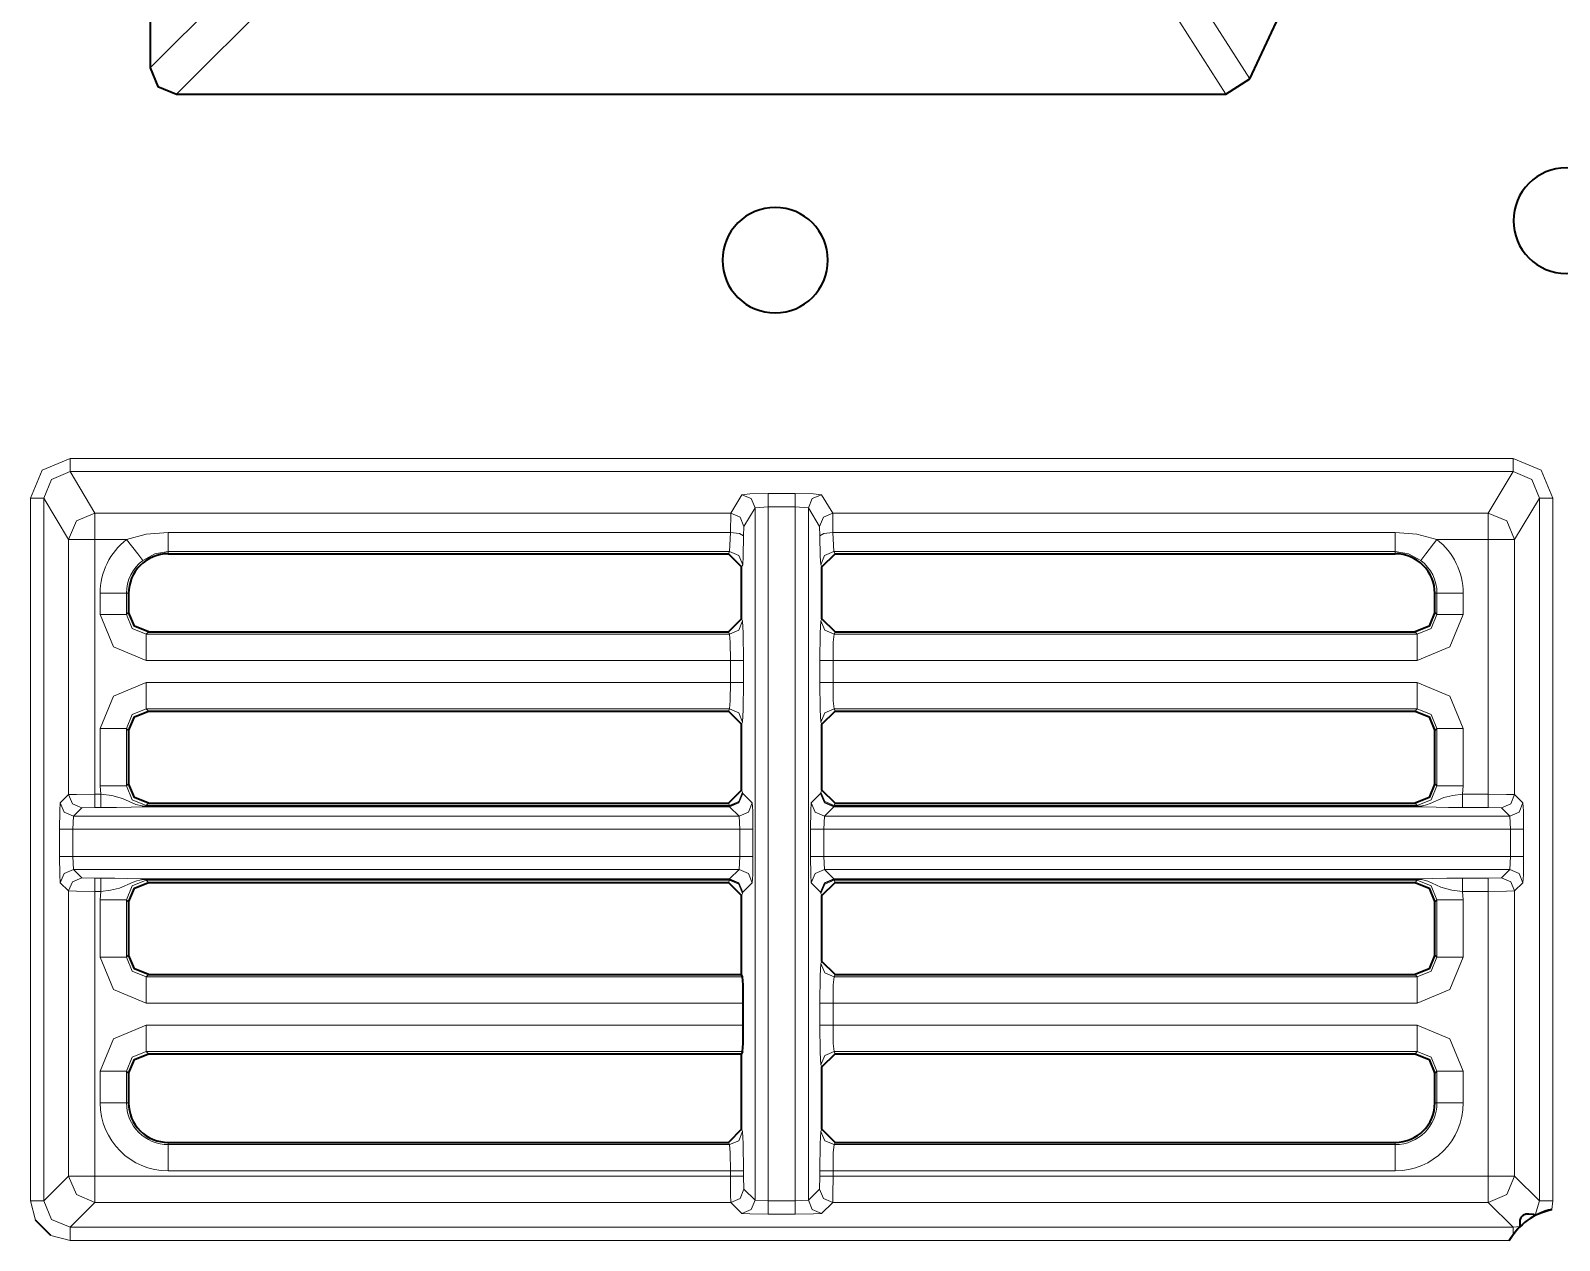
# Model space of a CAD drawing. Header units: millimetres. Extents: x 0 to 2941, y -405 to 1422.
# Drawn here: x 563.3 to 621.3, y 520.5 to 566.4 of the extents above; entities that cross this region are included whole.
import ezdxf

# ---------------------------------------------------------------- set-up
doc = ezdxf.new("R2010")
doc.units = ezdxf.units.MM
doc.layers.add('FINE', color=9, linetype='Continuous')
doc.layers.add('OUTLINE', color=7, linetype='Continuous')

msp = doc.modelspace()

# ---------------------------------------------------------------- linework, layer by layer
at = {"layer": 'FINE', "lineweight": 9}
for p, q in [((590.092, 587.214), (567.866, 564.988)), ((609.565, 564.566), (595.405, 586.792)), ((568.864, 563.99), (591.09, 586.216)), ((594.5, 586.216), (608.66, 563.99)), ((619.555, 550.168), (564.829, 550.168)), ((565.773, 548.094), (564.829, 549.668)), ((563.33, 548.668), (563.33, 522.003)), ((563.83, 548.668), (564.773, 547.094)), ((590.304, 548.794), (589.884, 548.094)), ((592.33, 548.837), (591.304, 548.837)), ((593.749, 548.094), (593.329, 548.794)), ((619.61, 547.094), (620.554, 548.668)), ((620.554, 548.668), (620.554, 522.003)), ((621.054, 522.003), (621.054, 548.668)), ((589.884, 548.094), (565.773, 548.094)), ((589.884, 548.094), (589.872, 547.366)), ((590.384, 547.594), (590.804, 548.295)), ((590.804, 548.295), (591.304, 548.337)), ((590.804, 522.027), (590.804, 548.295)), ((591.304, 548.337), (592.33, 548.337)), ((592.33, 522.001), (592.33, 548.337)), ((592.33, 548.337), (592.829, 548.295)), ((592.829, 548.295), (593.25, 547.594)), ((592.829, 548.295), (592.829, 522.027)), ((618.611, 548.094), (593.749, 548.094)), ((593.761, 547.366), (593.749, 548.094)), ((589.872, 547.366), (589.836, 546.638)), ((590.372, 547.23), (590.384, 547.594)), ((593.25, 547.594), (593.262, 547.23)), ((593.797, 546.638), (593.761, 547.366)), ((615.085, 547.366), (593.761, 547.366)), ((564.773, 547.094), (564.773, 537.415)), ((565.773, 547.094), (566.971, 547.094)), ((565.773, 537.428), (565.773, 547.094)), ((619.61, 537.415), (619.61, 547.094)), ((568.549, 546.638), (589.836, 546.638)), ((568.549, 546.553), (568.549, 546.638)), ((589.836, 546.638), (589.793, 546.553)), ((593.797, 546.638), (615.085, 546.638)), ((593.84, 546.553), (593.797, 546.638)), ((615.085, 546.638), (615.085, 546.553)), ((590.293, 546.053), (590.336, 546.139)), ((593.297, 546.139), (593.34, 546.053)), ((565.969, 545.053), (565.969, 544.255)), ((566.967, 545.053), (567.049, 545.053)), ((566.967, 544.255), (566.967, 545.053)), ((617.664, 544.255), (617.664, 545.053)), ((567.049, 544.336), (566.967, 544.255)), ((590.334, 544.005), (590.293, 544.087)), ((593.34, 544.087), (593.299, 544.005)), ((589.793, 543.587), (589.834, 543.506)), ((593.799, 543.506), (593.84, 543.587)), ((615.917, 543.506), (593.799, 543.506)), ((615.836, 543.587), (615.917, 543.506)), ((567.716, 542.507), (589.871, 542.507)), ((589.871, 542.507), (589.871, 541.668)), ((590.371, 541.668), (590.371, 542.507)), ((593.262, 542.507), (593.262, 541.668)), ((593.762, 542.507), (615.917, 542.507)), ((593.762, 541.668), (593.762, 542.507)), ((615.917, 541.668), (593.762, 541.668)), ((567.716, 540.669), (589.834, 540.669)), ((567.798, 540.588), (567.716, 540.669)), ((589.834, 540.669), (589.793, 540.588)), ((593.84, 540.588), (593.799, 540.669)), ((590.293, 540.087), (590.334, 540.169)), ((593.299, 540.169), (593.34, 540.087)), ((616.585, 539.838), (616.666, 539.92)), ((616.666, 539.92), (616.666, 537.755)), ((617.664, 537.755), (617.664, 539.92)), ((567.049, 537.836), (566.967, 537.755)), ((590.334, 537.505), (590.293, 537.588)), ((593.299, 537.505), (593.291, 537.457)), ((593.34, 537.588), (593.299, 537.505)), ((616.666, 537.755), (616.585, 537.836)), ((617.634, 537.428), (617.664, 537.755)), ((564.773, 537.415), (564.458, 537.1)), ((564.958, 536.6), (565.273, 536.915)), ((565.273, 536.915), (565.773, 536.928)), ((565.999, 537.428), (565.773, 537.428)), ((565.773, 536.928), (565.999, 536.928)), ((567.716, 537.006), (567.798, 537.087)), ((589.834, 537.006), (567.716, 537.006)), ((589.842, 536.974), (567.716, 536.974)), ((567.716, 536.957), (589.842, 536.957)), ((589.793, 537.087), (589.834, 537.006)), ((589.834, 537.006), (589.842, 536.974)), ((589.842, 536.957), (590.199, 536.6)), ((593.291, 537.457), (592.934, 537.1)), ((593.434, 536.6), (593.791, 536.957)), ((593.791, 536.974), (593.799, 537.006)), ((615.917, 536.974), (593.791, 536.974)), ((593.791, 536.957), (615.917, 536.957)), ((615.836, 537.087), (615.917, 537.006)), ((618.611, 537.428), (617.634, 537.428)), ((617.634, 536.928), (618.611, 536.928)), ((618.611, 536.928), (619.11, 536.915)), ((619.11, 536.915), (619.426, 536.6)), ((619.925, 537.1), (619.61, 537.415)), ((564.932, 536.1), (564.958, 536.6)), ((564.958, 536.6), (590.199, 536.6)), ((590.199, 536.6), (590.225, 536.1)), ((593.434, 536.6), (619.426, 536.6)), ((619.426, 536.6), (619.451, 536.1)), ((564.433, 536.1), (564.433, 535.074)), ((590.225, 536.1), (564.932, 536.1)), ((564.932, 535.074), (564.932, 536.1)), ((590.225, 536.1), (590.225, 535.074)), ((592.909, 536.1), (592.909, 535.074)), ((619.451, 536.1), (593.408, 536.1)), ((619.451, 536.1), (619.451, 535.074)), ((619.951, 535.074), (619.951, 536.1)), ((564.932, 535.074), (590.225, 535.074)), ((564.958, 534.575), (564.932, 535.074)), ((590.225, 535.074), (590.199, 534.575)), ((593.408, 535.074), (619.451, 535.074)), ((593.434, 534.575), (593.408, 535.074)), ((619.451, 535.074), (619.426, 534.575)), ((564.458, 534.075), (564.773, 533.76)), ((590.199, 534.575), (564.958, 534.575)), ((565.273, 534.259), (564.958, 534.575)), ((565.773, 534.247), (565.273, 534.259)), ((565.999, 534.247), (565.773, 534.247)), ((589.842, 534.218), (567.716, 534.218)), ((567.716, 534.201), (589.842, 534.201)), ((567.798, 534.087), (567.716, 534.169)), ((567.716, 534.169), (589.834, 534.169)), ((589.834, 534.169), (589.793, 534.087)), ((589.842, 534.201), (589.834, 534.169)), ((590.199, 534.575), (589.842, 534.218)), ((592.934, 534.075), (593.291, 533.718)), ((619.426, 534.575), (593.434, 534.575)), ((593.791, 534.218), (593.434, 534.575)), ((615.917, 534.218), (593.791, 534.218)), ((593.791, 534.201), (615.917, 534.201)), ((593.799, 534.169), (593.791, 534.201)), ((593.799, 534.169), (615.917, 534.169)), ((593.84, 534.087), (593.799, 534.169)), ((615.917, 534.169), (615.836, 534.087)), ((618.611, 534.247), (617.634, 534.247)), ((619.11, 534.259), (618.611, 534.247)), ((619.426, 534.575), (619.11, 534.259)), ((619.61, 533.76), (619.925, 534.075)), ((564.773, 533.76), (564.773, 522.947)), ((565.969, 533.42), (565.969, 531.255)), ((590.293, 533.587), (590.334, 533.669)), ((590.334, 533.669), (590.342, 533.718)), ((593.291, 533.718), (593.299, 533.669)), ((593.299, 533.669), (593.34, 533.587)), ((616.585, 533.339), (616.666, 533.42)), ((616.666, 533.42), (616.666, 531.255)), ((617.634, 533.747), (618.611, 533.747)), ((617.664, 533.42), (617.634, 533.747)), ((617.664, 531.255), (617.664, 533.42)), ((618.611, 533.747), (618.611, 522.947)), ((619.61, 522.947), (619.61, 533.76)), ((567.049, 531.336), (566.967, 531.255)), ((616.666, 531.255), (616.585, 531.336)), ((593.34, 531.087), (593.299, 531.005)), ((593.799, 530.506), (593.84, 530.587)), ((615.836, 530.587), (615.917, 530.506)), ((615.917, 530.506), (593.799, 530.506)), ((567.716, 529.507), (590.358, 529.507)), ((593.262, 529.507), (593.262, 528.667)), ((593.762, 528.667), (593.762, 529.507)), ((615.917, 528.667), (593.762, 528.667)), ((567.716, 527.669), (590.334, 527.669)), ((567.798, 527.587), (567.716, 527.669)), ((593.799, 527.669), (615.917, 527.669)), ((593.84, 527.587), (593.799, 527.669)), ((615.917, 527.669), (615.836, 527.587)), ((593.299, 527.17), (593.34, 527.087)), ((565.969, 526.92), (565.969, 525.722)), ((616.585, 526.838), (616.666, 526.92)), ((616.666, 526.92), (616.666, 525.722)), ((617.664, 525.722), (617.664, 526.92)), ((567.049, 525.722), (566.967, 525.722)), ((616.666, 525.722), (616.585, 525.722)), ((590.334, 524.64), (590.293, 524.722)), ((568.549, 524.141), (568.549, 524.222)), ((589.793, 524.222), (589.834, 524.141)), ((593.799, 524.141), (593.84, 524.222)), ((615.085, 524.222), (615.085, 524.141)), ((589.834, 524.141), (568.549, 524.141)), ((615.085, 524.141), (593.799, 524.141)), ((568.549, 523.142), (589.871, 523.142)), ((589.871, 523.142), (589.871, 522.947)), ((590.371, 522.947), (590.371, 523.142)), ((593.262, 523.142), (593.262, 522.947)), ((593.762, 523.142), (615.085, 523.142)), ((593.762, 522.947), (593.762, 523.142)), ((589.871, 522.947), (565.773, 522.947)), ((590.384, 522.447), (590.371, 522.947)), ((590.804, 522.027), (590.384, 522.447)), ((593.249, 522.447), (592.829, 522.027)), ((593.262, 522.947), (593.249, 522.447)), ((618.611, 522.947), (593.762, 522.947)), ((620.554, 522.003), (619.61, 522.947)), ((563.33, 522.003), (563.518, 521.276)), ((564.829, 521.003), (565.773, 521.947)), ((565.773, 521.947), (589.884, 521.947)), ((589.884, 521.947), (590.304, 521.527)), ((592.33, 522.001), (591.304, 522.001)), ((592.829, 522.027), (592.33, 522.001)), ((593.329, 521.527), (593.749, 521.947)), ((618.611, 521.947), (619.554, 521.003)), ((620.554, 522.003), (620.396, 521.464)), ((621.018, 521.68), (621.054, 522.003)), ((591.304, 521.502), (592.33, 521.502)), ((564.102, 520.691), (564.829, 520.504)), ((619.554, 521.003), (564.829, 521.003)), ((619.809, 521.036), (619.554, 521.003)), ((564.829, 520.504), (619.409, 520.504))]:
    msp.add_line(p, q, dxfattribs=at)
for points in [[(564.829, 550.168), (563.769, 549.728), (563.33, 548.668)], [(563.83, 548.668), (564.122, 549.376), (564.829, 549.668)], [(564.829, 550.168), (564.829, 549.822), (564.829, 549.668)], [(564.829, 549.668), (619.555, 549.668), (618.611, 548.094)], [(619.555, 550.168), (619.555, 549.822), (619.555, 549.668)], [(621.054, 548.668), (620.615, 549.728), (619.555, 550.168)], [(619.555, 549.668), (620.261, 549.376), (620.554, 548.668)], [(563.33, 548.668), (563.679, 548.668), (563.83, 548.668)], [(564.773, 522.947), (563.83, 522.003), (563.83, 548.668)], [(591.304, 548.837), (590.606, 548.824), (590.304, 548.794)], [(590.304, 548.794), (590.657, 548.648), (590.804, 548.295)], [(591.304, 548.837), (591.304, 548.683), (591.304, 548.337)], [(592.33, 548.837), (592.33, 548.683), (592.33, 548.337)], [(593.329, 548.794), (593.027, 548.824), (592.33, 548.837)], [(593.329, 548.794), (592.976, 548.648), (592.829, 548.295)], [(620.554, 548.668), (620.705, 548.668), (621.054, 548.668)], [(565.773, 548.094), (565.066, 547.8), (564.773, 547.094)], [(565.773, 547.094), (565.773, 547.786), (565.773, 548.094)], [(589.884, 548.094), (590.237, 547.947), (590.384, 547.594)], [(591.304, 548.337), (591.304, 522.001), (590.804, 522.027)], [(593.749, 548.094), (593.396, 547.947), (593.25, 547.594)], [(619.61, 547.094), (619.317, 547.8), (618.611, 548.094)], [(618.611, 547.094), (618.611, 547.786), (618.611, 548.094)], [(589.872, 547.366), (568.549, 547.366), (567.713, 547.295), (566.971, 547.094)], [(568.549, 546.638), (568.549, 546.856), (568.549, 547.366)], [(589.872, 547.366), (590.221, 547.325), (590.372, 547.23)], [(593.761, 547.366), (593.412, 547.325), (593.262, 547.23)], [(615.085, 546.638), (615.085, 546.856), (615.085, 547.366)], [(616.662, 547.094), (615.905, 547.298), (615.085, 547.366)], [(564.773, 547.094), (565.075, 547.094), (565.773, 547.094)], [(566.971, 547.094), (567.392, 546.55), (567.581, 546.304)], [(590.336, 546.139), (590.358, 546.465), (590.372, 547.23)], [(593.262, 547.23), (593.275, 546.465), (593.297, 546.139)], [(616.052, 546.304), (616.241, 546.55), (616.662, 547.094)], [(616.662, 547.094), (618.611, 547.094), (618.611, 537.428)], [(618.611, 547.094), (619.308, 547.094), (619.61, 547.094)], [(567.581, 546.304), (568.036, 546.551), (568.549, 546.638)], [(589.836, 546.638), (590.189, 546.492), (590.336, 546.139)], [(593.797, 546.638), (593.444, 546.492), (593.297, 546.139)], [(615.085, 546.638), (615.588, 546.555), (616.052, 546.304)], [(565.969, 545.053), (566.657, 545.053), (566.967, 545.053)], [(616.585, 545.053), (616.666, 545.053), (616.666, 544.255), (616.585, 544.336)], [(616.666, 545.053), (616.976, 545.053), (617.664, 545.053)], [(565.969, 544.255), (566.657, 544.255), (566.967, 544.255)], [(565.969, 544.255), (566.48, 543.019), (567.716, 542.507)], [(567.716, 543.506), (567.185, 543.724), (566.967, 544.255)], [(590.334, 544.005), (590.187, 543.653), (589.834, 543.506)], [(590.371, 542.507), (590.36, 543.54), (590.334, 544.005)], [(593.299, 544.005), (593.273, 543.54), (593.262, 542.507)], [(593.299, 544.005), (593.446, 543.653), (593.799, 543.506)], [(616.666, 544.255), (616.448, 543.724), (615.917, 543.506)], [(615.917, 542.507), (617.153, 543.019), (617.664, 544.255)], [(616.666, 544.255), (616.976, 544.255), (617.664, 544.255)], [(589.834, 543.506), (567.716, 543.506), (567.798, 543.587)], [(567.716, 542.507), (567.716, 543.196), (567.716, 543.506)], [(589.834, 543.506), (589.86, 543.196), (589.871, 542.507)], [(593.762, 542.507), (593.773, 543.196), (593.799, 543.506)], [(615.917, 542.507), (615.917, 543.196), (615.917, 543.506)], [(590.371, 542.507), (590.22, 542.507), (589.871, 542.507)], [(593.262, 542.507), (593.413, 542.507), (593.762, 542.507)], [(589.871, 541.668), (567.716, 541.668), (566.48, 541.156), (565.969, 539.92)], [(567.716, 541.668), (567.716, 540.979), (567.716, 540.669)], [(589.871, 541.668), (589.86, 540.979), (589.834, 540.669)], [(590.371, 541.668), (590.22, 541.668), (589.871, 541.668)], [(590.334, 540.169), (590.36, 540.635), (590.371, 541.668)], [(593.262, 541.668), (593.413, 541.668), (593.762, 541.668)], [(593.262, 541.668), (593.273, 540.635), (593.299, 540.169)], [(593.799, 540.669), (593.773, 540.979), (593.762, 541.668)], [(615.917, 541.668), (615.917, 540.979), (615.917, 540.669)], [(617.664, 539.92), (617.153, 541.156), (615.917, 541.668)], [(566.967, 539.92), (567.185, 540.451), (567.716, 540.669)], [(590.334, 540.169), (590.187, 540.522), (589.834, 540.669)], [(593.799, 540.669), (593.446, 540.522), (593.299, 540.169)], [(593.799, 540.669), (615.917, 540.669), (615.836, 540.588)], [(615.917, 540.669), (616.448, 540.451), (616.666, 539.92)], [(565.969, 539.92), (566.657, 539.92), (566.967, 539.92)], [(565.969, 539.92), (565.969, 537.755), (565.999, 537.428)], [(566.967, 537.755), (566.967, 539.92), (567.049, 539.838)], [(616.666, 539.92), (616.976, 539.92), (617.664, 539.92)], [(565.969, 537.755), (566.657, 537.755), (566.967, 537.755)], [(567.716, 537.006), (567.185, 537.224), (566.967, 537.755)], [(590.334, 537.505), (590.187, 537.153), (589.834, 537.006)], [(590.699, 537.1), (590.342, 537.457), (590.334, 537.505)], [(593.799, 537.006), (593.446, 537.153), (593.299, 537.505)], [(616.666, 537.755), (616.448, 537.224), (615.917, 537.006)], [(616.666, 537.755), (616.976, 537.755), (617.664, 537.755)], [(564.458, 537.1), (564.44, 536.798), (564.433, 536.1)], [(564.458, 537.1), (564.605, 536.747), (564.958, 536.6)], [(565.773, 537.428), (565.075, 537.424), (564.773, 537.415)], [(564.773, 537.415), (564.92, 537.062), (565.273, 536.915)], [(565.773, 537.428), (565.773, 537.079), (565.773, 536.928)], [(565.999, 537.428), (565.999, 537.079), (565.999, 536.928)], [(567.716, 536.974), (567.646, 536.976), (567.559, 536.985), (567.32, 537.045), (566.82, 537.267), (566.406, 537.378), (565.999, 537.428)], [(565.999, 536.928), (566.591, 536.931), (567.139, 536.94), (567.547, 536.953), (567.655, 536.957), (567.689, 536.957), (567.716, 536.957)], [(567.716, 537.006), (567.716, 536.995), (567.716, 536.974)], [(567.716, 536.974), (567.716, 536.962), (567.716, 536.957)], [(590.342, 537.457), (590.195, 537.104), (589.842, 536.957)], [(590.342, 537.457), (590.194, 537.117), (589.842, 536.974)], [(589.842, 536.974), (589.842, 536.962), (589.842, 536.957)], [(590.699, 537.1), (590.553, 536.747), (590.199, 536.6)], [(590.725, 535.074), (590.725, 536.1), (590.717, 536.798), (590.699, 537.1)], [(592.934, 537.1), (592.916, 536.798), (592.909, 536.1)], [(593.434, 536.6), (593.081, 536.747), (592.934, 537.1)], [(593.791, 536.957), (593.438, 537.104), (593.291, 537.457)], [(593.791, 536.974), (593.439, 537.117), (593.291, 537.457)], [(593.791, 536.957), (593.791, 536.962), (593.791, 536.974)], [(615.917, 537.006), (593.799, 537.006), (593.84, 537.087)], [(617.634, 537.428), (617.27, 537.385), (616.927, 537.307), (616.409, 537.082), (616.272, 537.031), (616.166, 537.002), (616.02, 536.979), (615.95, 536.974), (615.917, 536.974)], [(615.917, 537.006), (615.917, 536.995), (615.917, 536.974)], [(615.917, 536.974), (615.917, 536.962), (615.917, 536.957)], [(615.917, 536.957), (615.93, 536.957), (615.957, 536.957), (616.016, 536.956), (616.065, 536.954), (616.14, 536.951), (616.633, 536.937), (617.104, 536.931), (617.634, 536.928)], [(617.634, 537.428), (617.634, 537.079), (617.634, 536.928)], [(618.611, 537.428), (618.611, 537.079), (618.611, 536.928)], [(619.61, 537.415), (619.308, 537.424), (618.611, 537.428)], [(619.61, 537.415), (619.464, 537.062), (619.11, 536.915)], [(619.925, 537.1), (619.779, 536.747), (619.426, 536.6)], [(619.951, 536.1), (619.943, 536.798), (619.925, 537.1)], [(593.408, 535.074), (593.408, 536.1), (593.434, 536.6)], [(564.433, 536.1), (564.583, 536.1), (564.932, 536.1)], [(590.725, 536.1), (590.574, 536.1), (590.225, 536.1)], [(593.408, 536.1), (593.06, 536.1), (592.909, 536.1)], [(619.951, 536.1), (619.8, 536.1), (619.451, 536.1)], [(564.433, 535.074), (564.583, 535.074), (564.932, 535.074)], [(564.433, 535.074), (564.44, 534.377), (564.458, 534.075)], [(590.725, 535.074), (590.574, 535.074), (590.225, 535.074)], [(590.342, 533.718), (590.699, 534.075), (590.717, 534.377), (590.725, 535.074)], [(593.408, 535.074), (593.06, 535.074), (592.909, 535.074)], [(592.909, 535.074), (592.916, 534.377), (592.934, 534.075)], [(619.951, 535.074), (619.8, 535.074), (619.451, 535.074)], [(619.925, 534.075), (619.943, 534.377), (619.951, 535.074)], [(564.458, 534.075), (564.605, 534.428), (564.958, 534.575)], [(564.773, 533.76), (564.92, 534.113), (565.273, 534.259)], [(565.773, 533.747), (565.773, 534.096), (565.773, 534.247)], [(565.999, 533.747), (565.999, 534.096), (565.999, 534.247)], [(567.716, 534.218), (567.704, 534.218), (567.676, 534.218), (567.617, 534.219), (567.568, 534.221), (567.494, 534.223), (567, 534.238), (566.529, 534.244), (565.999, 534.247)], [(565.999, 533.747), (566.363, 533.79), (566.706, 533.868), (567.224, 534.092), (567.361, 534.143), (567.467, 534.173), (567.614, 534.196), (567.683, 534.2), (567.716, 534.201)], [(566.967, 533.42), (567.185, 533.951), (567.716, 534.169)], [(567.716, 534.201), (567.716, 534.213), (567.716, 534.218)], [(567.716, 534.201), (567.716, 534.18), (567.716, 534.169)], [(590.334, 533.669), (590.187, 534.022), (589.834, 534.169)], [(590.342, 533.718), (590.195, 534.071), (589.842, 534.218)], [(589.842, 534.218), (589.842, 534.213), (589.842, 534.201)], [(590.342, 533.718), (590.194, 534.058), (589.842, 534.201)], [(590.699, 534.075), (590.553, 534.428), (590.199, 534.575)], [(593.434, 534.575), (593.081, 534.428), (592.934, 534.075)], [(593.791, 534.218), (593.438, 534.071), (593.291, 533.718)], [(593.791, 534.201), (593.439, 534.058), (593.291, 533.718)], [(593.799, 534.169), (593.446, 534.022), (593.299, 533.669)], [(593.791, 534.201), (593.791, 534.213), (593.791, 534.218)], [(617.634, 534.247), (617.042, 534.244), (616.494, 534.234), (616.086, 534.221), (615.978, 534.218), (615.944, 534.218), (615.917, 534.218)], [(615.917, 534.201), (615.917, 534.213), (615.917, 534.218)], [(615.917, 534.201), (615.917, 534.18), (615.917, 534.169), (616.448, 533.951), (616.666, 533.42)], [(615.917, 534.201), (615.987, 534.199), (616.074, 534.19), (616.314, 534.13), (616.813, 533.908), (617.227, 533.797), (617.634, 533.747)], [(617.634, 533.747), (617.634, 534.096), (617.634, 534.247)], [(618.611, 533.747), (618.611, 534.096), (618.611, 534.247)], [(619.61, 533.76), (619.464, 534.113), (619.11, 534.259)], [(619.925, 534.075), (619.779, 534.428), (619.426, 534.575)], [(564.773, 533.76), (565.075, 533.751), (565.773, 533.747)], [(565.773, 522.947), (565.773, 533.747), (565.999, 533.747), (565.969, 533.42)], [(566.967, 533.42), (566.657, 533.42), (565.969, 533.42)], [(566.967, 531.255), (566.967, 533.42), (567.049, 533.339)], [(617.664, 533.42), (616.976, 533.42), (616.666, 533.42)], [(618.611, 533.747), (619.308, 533.751), (619.61, 533.76)], [(566.967, 531.255), (566.657, 531.255), (565.969, 531.255)], [(565.969, 531.255), (566.48, 530.019), (567.716, 529.507)], [(567.716, 530.506), (567.185, 530.724), (566.967, 531.255)], [(593.762, 529.507), (615.917, 529.507), (617.153, 530.019), (617.664, 531.255)], [(616.666, 531.255), (616.448, 530.724), (615.917, 530.506)], [(617.664, 531.255), (616.976, 531.255), (616.666, 531.255)], [(590.334, 530.506), (567.716, 530.506), (567.798, 530.587)], [(593.299, 531.005), (593.273, 530.54), (593.262, 529.507)], [(593.299, 531.005), (593.446, 530.652), (593.799, 530.506)], [(567.716, 530.506), (567.716, 530.196), (567.716, 529.507)], [(593.762, 529.507), (593.773, 530.196), (593.799, 530.506)], [(615.917, 530.506), (615.917, 530.196), (615.917, 529.507)], [(593.262, 529.507), (593.413, 529.507), (593.762, 529.507)], [(590.358, 528.667), (567.716, 528.667), (566.48, 528.156), (565.969, 526.92)], [(567.716, 527.669), (567.716, 527.979), (567.716, 528.667)], [(593.262, 528.667), (593.413, 528.667), (593.762, 528.667)], [(593.262, 528.667), (593.273, 527.635), (593.299, 527.17)], [(593.799, 527.669), (593.773, 527.979), (593.762, 528.667)], [(615.917, 528.667), (615.917, 527.979), (615.917, 527.669)], [(617.664, 526.92), (617.153, 528.156), (615.917, 528.667)], [(566.967, 526.92), (567.185, 527.451), (567.716, 527.669)], [(593.299, 527.17), (593.446, 527.522), (593.799, 527.669)], [(615.917, 527.669), (616.448, 527.451), (616.666, 526.92)], [(566.967, 526.92), (566.657, 526.92), (565.969, 526.92)], [(566.967, 525.722), (566.967, 526.92), (567.049, 526.838)], [(617.664, 526.92), (616.976, 526.92), (616.666, 526.92)], [(566.967, 525.722), (566.657, 525.722), (565.969, 525.722)], [(617.664, 525.722), (616.976, 525.722), (616.666, 525.722)], [(593.34, 524.722), (593.299, 524.64), (593.273, 524.175), (593.262, 523.142)], [(589.834, 524.141), (590.187, 524.288), (590.334, 524.64)], [(590.371, 523.142), (590.36, 524.175), (590.334, 524.64)], [(593.299, 524.64), (593.446, 524.288), (593.799, 524.141)], [(568.549, 524.141), (568.549, 523.831), (568.549, 523.142)], [(589.834, 524.141), (589.86, 523.831), (589.871, 523.142)], [(593.762, 523.142), (593.773, 523.831), (593.799, 524.141)], [(615.085, 523.142), (615.085, 523.831), (615.085, 524.141)], [(589.871, 523.142), (590.22, 523.142), (590.371, 523.142)], [(593.262, 523.142), (593.413, 523.142), (593.762, 523.142)], [(564.773, 522.947), (565.066, 522.24), (565.773, 521.947)], [(564.773, 522.947), (565.075, 522.947), (565.773, 522.947)], [(565.773, 521.947), (565.773, 522.249), (565.773, 522.947)], [(589.871, 522.947), (590.22, 522.947), (590.371, 522.947)], [(589.871, 522.947), (589.875, 522.249), (589.884, 521.947)], [(589.884, 521.947), (590.237, 522.094), (590.384, 522.447)], [(593.749, 521.947), (593.396, 522.094), (593.249, 522.447)], [(593.762, 522.947), (593.413, 522.947), (593.262, 522.947)], [(593.749, 521.947), (618.611, 521.947), (618.611, 522.249), (618.611, 522.947)], [(593.749, 521.947), (593.758, 522.249), (593.762, 522.947)], [(618.611, 521.947), (619.317, 522.24), (619.61, 522.947)], [(618.611, 522.947), (619.308, 522.947), (619.61, 522.947)], [(563.33, 522.003), (563.679, 522.003), (563.83, 522.003)], [(564.829, 521.003), (564.122, 521.296), (563.83, 522.003)], [(590.304, 521.527), (590.657, 521.674), (590.804, 522.027)], [(591.304, 521.502), (591.304, 521.653), (591.304, 522.001)], [(592.33, 521.502), (592.33, 521.653), (592.33, 522.001)], [(593.329, 521.527), (592.976, 521.674), (592.829, 522.027)], [(620.554, 522.003), (620.705, 522.003), (621.054, 522.003)], [(590.304, 521.527), (590.606, 521.509), (591.304, 521.502)], [(592.33, 521.502), (593.027, 521.509), (593.329, 521.527)], [(564.829, 521.003), (564.829, 520.852), (564.829, 520.504)], [(619.554, 521.003), (619.554, 520.925), (619.554, 520.726)]]:
    msp.add_lwpolyline(points, dxfattribs=at)
for points in [[(566.971, 547.094, 0.232194), (565.969, 545.053)], [(617.665, 545.053, 0.232227), (616.662, 547.094)], [(567.581, 546.304, 0.232194), (566.967, 545.053)], [(616.666, 545.053, 0.23222), (616.052, 546.304)], [(565.969, 525.722, 0.414204), (568.549, 523.142)], [(566.967, 525.722, 0.414214), (568.549, 524.141)], [(615.085, 524.141, 0.414182), (616.666, 525.722)], [(615.085, 523.142, 0.414204), (617.665, 525.722)]]:
    msp.add_lwpolyline(points, format="xyb", dxfattribs=at)
at = {"layer": 'OUTLINE', "lineweight": 40}
for p, q in [((609.565, 564.566), (614.188, 574.48)), ((567.866, 569.993), (567.866, 564.988)), ((608.66, 563.99), (609.565, 564.566)), ((568.864, 563.99), (608.66, 563.99)), ((593.84, 546.553), (615.085, 546.553)), ((590.293, 544.087), (590.293, 546.053)), ((567.049, 545.053), (567.049, 544.336)), ((616.585, 544.336), (616.585, 545.053)), ((590.293, 544.087), (589.793, 543.587)), ((593.84, 543.587), (593.34, 544.087)), ((567.798, 543.587), (589.793, 543.587)), ((593.84, 543.587), (615.836, 543.587)), ((567.049, 539.838), (567.049, 537.836)), ((590.293, 537.588), (590.293, 540.087)), ((616.585, 537.836), (616.585, 539.838)), ((590.293, 537.588), (589.793, 537.087)), ((593.84, 537.087), (593.34, 537.588)), ((567.798, 537.087), (589.793, 537.087)), ((593.84, 537.087), (615.836, 537.087)), ((567.798, 534.087), (589.793, 534.087)), ((589.793, 534.087), (590.293, 533.587)), ((567.049, 533.339), (567.049, 531.336)), ((616.585, 531.336), (616.585, 533.339)), ((590.334, 530.506), (590.293, 530.587)), ((593.84, 530.587), (593.34, 531.087)), ((593.84, 530.587), (615.836, 530.587)), ((590.358, 528.667), (590.358, 529.507)), ((590.334, 527.669), (590.293, 527.587)), ((567.798, 527.587), (590.293, 527.587)), ((590.293, 524.722), (590.293, 527.587)), ((593.84, 527.587), (615.836, 527.587)), ((616.585, 525.722), (616.585, 526.838)), ((590.293, 524.722), (589.793, 524.222)), ((593.84, 524.222), (593.34, 524.722)), ((593.84, 524.222), (615.085, 524.222)), ((564.102, 520.691), (563.518, 521.276)), ((619.409, 520.504), (619.554, 520.726))]:
    msp.add_line(p, q, dxfattribs=at)
for points in [[(567.866, 564.988), (568.158, 564.282), (568.864, 563.99)], [(568.549, 546.553), (589.793, 546.553), (590.293, 546.053)], [(593.34, 544.087), (593.34, 546.053), (593.84, 546.553)], [(567.798, 543.587), (567.268, 543.807), (567.049, 544.336)], [(616.585, 544.336), (616.365, 543.807), (615.836, 543.587)], [(567.049, 539.838), (567.268, 540.368), (567.798, 540.588)], [(567.798, 540.588), (589.793, 540.588), (590.293, 540.087)], [(593.34, 537.588), (593.34, 540.087), (593.84, 540.588)], [(593.84, 540.588), (615.836, 540.588), (616.365, 540.368), (616.585, 539.838)], [(567.798, 537.087), (567.268, 537.307), (567.049, 537.836)], [(616.585, 537.836), (616.365, 537.307), (615.836, 537.087)], [(567.049, 533.339), (567.268, 533.868), (567.798, 534.087)], [(593.34, 531.087), (593.34, 533.587), (593.84, 534.087)], [(593.84, 534.087), (615.836, 534.087), (616.365, 533.868), (616.585, 533.339)], [(567.798, 530.587), (590.293, 530.587), (590.293, 533.587)], [(567.798, 530.587), (567.268, 530.807), (567.049, 531.336)], [(616.585, 531.336), (616.365, 530.807), (615.836, 530.587)], [(590.358, 529.507), (590.351, 530.196), (590.334, 530.506)], [(590.334, 527.669), (590.351, 527.979), (590.358, 528.667)], [(567.049, 526.838), (567.268, 527.368), (567.798, 527.587)], [(593.34, 524.722), (593.34, 527.087), (593.84, 527.587)], [(615.836, 527.587), (616.365, 527.368), (616.585, 526.838)], [(620.396, 521.464), (620.322, 521.483), (620.152, 521.505), (620.041, 521.495), (619.946, 521.46), (619.931, 521.45), (619.924, 521.446), (619.921, 521.444), (619.919, 521.442), (619.917, 521.44), (619.914, 521.439), (619.912, 521.437), (619.908, 521.434), (619.899, 521.426), (619.881, 521.408), (619.851, 521.369), (619.812, 521.272), (619.809, 521.037)], [(620.396, 521.464), (620.415, 521.471), (620.48, 521.5), (620.646, 521.568), (620.865, 521.64), (621.018, 521.68)], [(619.554, 520.726), (619.688, 520.897), (619.767, 520.988), (619.801, 521.025), (619.809, 521.036)]]:
    msp.add_lwpolyline(points, dxfattribs=at)
for points in [[(619.567, 559.19, 0.414226), (621.566, 557.19, 0.414176), (623.567, 559.19, 0.414226), (621.566, 561.19, 0.414226)], [(589.567, 557.691, 0.414226), (591.567, 555.691, 0.414201), (593.567, 557.691, 0.414201), (591.567, 559.691, 0.414226)]]:
    msp.add_lwpolyline(points, format="xyb", close=True, dxfattribs=at)
for points in [[(568.549, 546.553, 0.414214), (567.049, 545.053)], [(616.585, 545.053, 0.41423), (615.085, 546.553)], [(567.049, 526.838), (567.049, 525.722, 0.414247), (568.549, 524.222), (589.793, 524.222)], [(615.085, 524.222, 0.414163), (616.585, 525.722)], [(621.018, 521.68, 0.207812), (619.409, 520.503)]]:
    msp.add_lwpolyline(points, format="xyb", dxfattribs=at)

doc.saveas('drawing.dxf')
